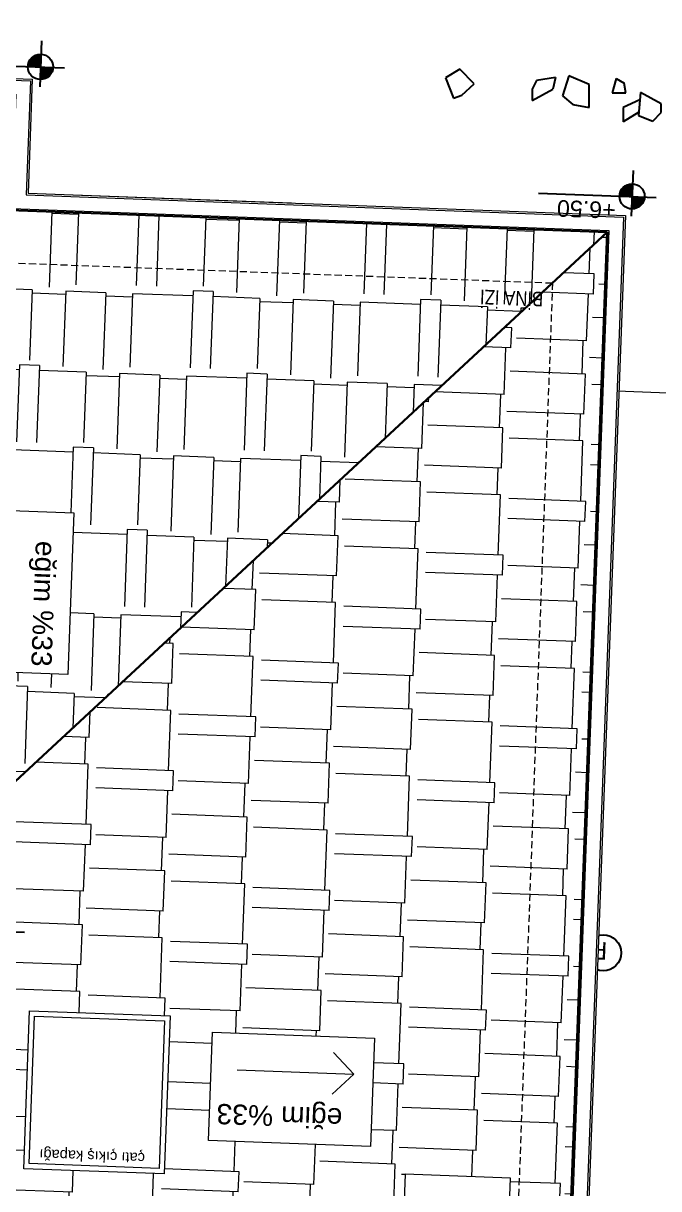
# Model space of a CAD drawing. Header units: centimetres. Extents: x 63871 to 181827, y -95930 to 42199.
# Drawn here: x 175335 to 175696, y 24804 to 25468 of the extents above; entities that cross this region are included whole.
import ezdxf
from ezdxf.enums import TextEntityAlignment as Align

# ---------------------------------------------------------------- set-up
doc = ezdxf.new("R2010")
doc.units = ezdxf.units.CM
for name, pattern in [('11-021_500-SatisOfisi_220512$0${ Diamond }', [12, 4, -2, 2, 2, -2]), ('11-021_500-SatisOfisi_280512$0${ Wide Dash }', [12, 4, -2, 4, -2]), ('Dash', [6, 3, -3])]:
    doc.linetypes.add(name, pattern=pattern)
for name, color, linetype, lineweight in [('2D Drafting - General_Pen_No__86', 173, 'Continuous', 18), ('A-AREA-IDEN', 7, 'Continuous', 9), ('A-DOOR', 31, 'Continuous', 9), ('A-FLOR-HRAL', 11, 'Continuous', 9), ('A-GLAZ', 151, 'Continuous', 9), ('A-WALL', 12, 'Continuous', 50), ('ARM_Pen_No__252', 8, 'Continuous', 18), ('Baca', 82, 'Continuous', 9), ('DUVAR', 7, 'Continuous', 40), ('İz DÜŞÜMÜ', 7, '11-021_500-SatisOfisi_220512$0${ Diamond }', 18), ('metal', 7, 'Continuous', 20), ('OLUK', 222, 'Continuous', 15), ('S-STRS', 31, 'Continuous', 9), ('Çatı', 144, 'Continuous', 30)]:
    doc.layers.add(name, color=color, linetype=linetype, lineweight=lineweight)
for name, color, linetype in [('Bitirme - Duvar', 7, 'Continuous'), ('CAY', 94, 'Continuous'), ('Dıış Ölçü', 140, 'Continuous'), ('KOT', 171, 'Continuous')]:
    doc.layers.add(name, color=color, linetype=linetype)
doc.styles.add('Arial', font='Arial.ttf', dxfattribs={"height": 250})
doc.styles.add('Arial_1', font='Arial.ttf', dxfattribs={"height": 300})
doc.styles.add('MtXpl_Arial_Narrow', font='')
doc.styles.add('MtXpl_Arial_Narrow_1', font='')
doc.styles.add('OLUŞTURULMUŞ_STİL_1', font='Arial.ttf')
doc.styles.add('RomanS', font='')
doc.styles.add('STYLE1', font='', dxfattribs={"width": 0.55, "height": 0.25})
doc.styles.get('MtXpl_Arial_Narrow').set_extended_font_data('Arial Narrow', bold=True)
doc.styles.get('MtXpl_Arial_Narrow_1').set_extended_font_data('Arial Narrow')
doc.styles.get('RomanS').set_extended_font_data('Stylus BT')
doc.styles.get('STYLE1').set_extended_font_data('Arial Tur')
doc.dimstyles.new('BÖYÜK', dxfattribs={"dimtxt": 70, "dimasz": 5, "dimexe": 5, "dimexo": 5, "dimgap": 2, "dimtad": 3, "dimdec": 0, "dimzin": 0, "dimdsep": 46, "dimtxsty": 'RomanS', "dimblk": 'DOT', "dimcen": 5, "dimadec": 0, "dimazin": 0, "dimtfac": 1, "dimtdec": 0, "dimtix": 1, "dimtofl": 0, "dimtmove": 1, "dimatfit": 0, "dimldrblk": 'DOT', "dimfxl": 10, "dimfxlon": 1, "dimtolj": 1, "dimtzin": 0, "dimarcsym": 0})

# ---------------------------------------------------------------- blocks, each defined once
blk = doc.blocks.new('M_Single-Flush - 80-231723-01_zemin')
at = {"layer": 'A-DOOR', "lineweight": 18}
for p, q in [((350, -50), (350, -850.1)), ((400, -50), (350, -50)), ((400, -50), (400, -850.1)), ((400, -850.1), (350, -850.1))]:
    blk.add_line(p, q, dxfattribs=at)
at = {"layer": 'A-DOOR'}
blk.add_arc((400, -50), 801.7, 180, 266.42425, dxfattribs=at)
blk = doc.blocks.new('M_Single-Flush - 100-231751-01_zemin')
at = {"layer": 'A-DOOR', "lineweight": 18}
for p, q in [((450, 100), (450, 1100.4)), ((500, 1100.4), (450, 1100.4)), ((500, 100), (500, 1100.4)), ((500, 100), (450, 100))]:
    blk.add_line(p, q, dxfattribs=at)
at = {"layer": 'A-DOOR'}
blk.add_arc((500, 100), 1001.7, 92.86114, 180, dxfattribs=at)
blk = doc.blocks.new('*U7')
at = {"layer": 'KOT', "linetype": 'Continuous'}
for p, q in [((531937.2, 4296263), (531937.38, 4296264.36)), ((531937.38, 4296264.36), (531937.82, 4296265.66)), ((531937.82, 4296265.66), (531938.5, 4296266.85)), ((531938.5, 4296266.85), (531939.39, 4296267.88)), ((531939.39, 4296267.88), (531940.47, 4296268.73)), ((531940.47, 4296268.73), (531941.68, 4296269.36)), ((531941.68, 4296269.36), (531942.99, 4296269.75)), ((531942.99, 4296269.75), (531944.36, 4296269.88)), ((531944.36, 4296269.88), (531944.36, 4296269.75)), ((531944.36, 4296269.75), (531944.36, 4296269.36)), ((531944.36, 4296269.36), (531944.36, 4296268.73)), ((531944.36, 4296268.73), (531944.36, 4296267.88)), ((531944.36, 4296267.88), (531944.36, 4296266.85)), ((531944.36, 4296266.85), (531944.36, 4296265.66)), ((531944.36, 4296265.66), (531944.36, 4296264.36)), ((531944.36, 4296264.36), (531944.36, 4296263))]:
    blk.add_line(p, q, dxfattribs=at)
at = {"layer": 'KOT', "linetype": 'Continuous', "extrusion": (0, 0, -1)}
for points in [[(-531937.38, 4296264.36), (-531944.36, 4296263), (-531937.2, 4296263)], [(-531937.82, 4296265.66), (-531944.36, 4296264.36), (-531937.38, 4296264.36)], [(-531937.38, 4296264.36), (-531944.36, 4296264.36), (-531944.36, 4296263)], [(-531938.5, 4296266.85), (-531944.36, 4296265.66), (-531937.82, 4296265.66)], [(-531937.82, 4296265.66), (-531944.36, 4296265.66), (-531944.36, 4296264.36)], [(-531939.39, 4296267.88), (-531944.36, 4296266.85), (-531938.5, 4296266.85)], [(-531938.5, 4296266.85), (-531944.36, 4296266.85), (-531944.36, 4296265.66)], [(-531940.47, 4296268.73), (-531944.36, 4296267.88), (-531939.39, 4296267.88)], [(-531939.39, 4296267.88), (-531944.36, 4296267.88), (-531944.36, 4296266.85)], [(-531941.68, 4296269.36), (-531944.36, 4296268.73), (-531940.47, 4296268.73)], [(-531940.47, 4296268.73), (-531944.36, 4296268.73), (-531944.36, 4296267.88)], [(-531942.99, 4296269.75), (-531944.36, 4296269.36), (-531941.68, 4296269.36)], [(-531941.68, 4296269.36), (-531944.36, 4296269.36), (-531944.36, 4296268.73)], [(-531944.36, 4296269.88), (-531944.36, 4296269.75), (-531942.99, 4296269.75)], [(-531942.99, 4296269.75), (-531944.36, 4296269.75), (-531944.36, 4296269.36)]]:
    blk.add_solid(points, dxfattribs=at)
blk = doc.blocks.new('*U8')
at = {"layer": 'KOT', "linetype": 'Continuous'}
for p, q in [((531944.36, 4296263.14), (531944.36, 4296263.42)), ((531944.36, 4296261.74), (531944.36, 4296263.14)), ((531944.36, 4296260.39), (531944.36, 4296261.74)), ((531944.36, 4296259.15), (531944.36, 4296260.39)), ((531944.36, 4296258.07), (531944.36, 4296259.15)), ((531944.36, 4296257.18), (531944.36, 4296258.07)), ((531949.42, 4296258.07), (531948.34, 4296257.18)), ((531950.32, 4296259.15), (531949.42, 4296258.07)), ((531950.98, 4296260.39), (531950.32, 4296259.15)), ((531951.39, 4296261.74), (531950.98, 4296260.39)), ((531951.52, 4296263.14), (531951.39, 4296261.74)), ((531951.52, 4296263.42), (531951.52, 4296263.14)), ((531944.36, 4296256.51), (531944.36, 4296257.18)), ((531944.36, 4296256.11), (531944.36, 4296256.51)), ((531945.76, 4296256.11), (531944.36, 4296255.97)), ((531944.36, 4296255.97), (531944.36, 4296256.11)), ((531947.1, 4296256.51), (531945.76, 4296256.11)), ((531948.34, 4296257.18), (531947.1, 4296256.51))]:
    blk.add_line(p, q, dxfattribs=at)
at = {"layer": 'KOT', "linetype": 'Continuous', "extrusion": (0, 0, -1)}
for points in [[(-531944.36, 4296263.42), (-531951.52, 4296263.14), (-531944.36, 4296263.14)], [(-531944.36, 4296263.42), (-531951.52, 4296263.42), (-531951.52, 4296263.14)], [(-531944.36, 4296263.14), (-531951.39, 4296261.74), (-531944.36, 4296261.74)], [(-531944.36, 4296263.14), (-531951.52, 4296263.14), (-531951.39, 4296261.74)], [(-531944.36, 4296261.74), (-531950.98, 4296260.39), (-531944.36, 4296260.39)], [(-531944.36, 4296261.74), (-531951.39, 4296261.74), (-531950.98, 4296260.39)], [(-531944.36, 4296260.39), (-531950.32, 4296259.15), (-531944.36, 4296259.15)], [(-531944.36, 4296260.39), (-531950.98, 4296260.39), (-531950.32, 4296259.15)], [(-531944.36, 4296259.15), (-531949.42, 4296258.07), (-531944.36, 4296258.07)], [(-531944.36, 4296259.15), (-531950.32, 4296259.15), (-531949.42, 4296258.07)], [(-531944.36, 4296258.07), (-531948.34, 4296257.18), (-531944.36, 4296257.18)], [(-531944.36, 4296258.07), (-531949.42, 4296258.07), (-531948.34, 4296257.18)], [(-531944.36, 4296257.18), (-531947.1, 4296256.51), (-531944.36, 4296256.51)], [(-531944.36, 4296257.18), (-531948.34, 4296257.18), (-531947.1, 4296256.51)], [(-531944.36, 4296256.51), (-531945.76, 4296256.11), (-531944.36, 4296256.11)], [(-531944.36, 4296256.51), (-531947.1, 4296256.51), (-531945.76, 4296256.11)], [(-531944.36, 4296256.11), (-531945.76, 4296256.11), (-531944.36, 4296255.97)]]:
    blk.add_solid(points, dxfattribs=at)
blk = doc.blocks.new('asdf')
at = {"layer": 'KOT'}
for p, q in [((435094.33, 4281336.77), (435094.33, 4281362.83)), ((435080.69, 4281351.86), (435147.51, 4281351.86))]:
    blk.add_line(p, q, dxfattribs=at)
blk.add_circle((435094.33, 4281351.57), 7.17, dxfattribs=at)
at = {"layer": 'KOT', "linetype": 'Continuous'}
for name, p in [('*U7', (-96850.02, -14911.15)), ('*U8', (-96850.02, -14911.57))]:
    blk.add_blockref(name, p, dxfattribs=at)
blk = doc.blocks.new('y')
for p, q in [((66798.9, 34324.71), (66798.9, 34329.57)), ((66799.41, 34324.71), (66799.41, 34329.77)), ((66812.43, 34330.73), (66812.43, 34330.73)), ((66825.46, 34324.71), (66825.46, 34329.77)), ((66825.97, 34324.71), (66825.97, 34329.57)), ((66807.33, 34319.9), (66807.33, 34325.63)), ((66817.54, 34319.9), (66817.54, 34325.63)), ((66809.37, 34317.86), (66815.5, 34317.86)), ((66794.82, 34304.26), (66830.05, 34304.26)), ((66794.82, 34302.73), (66794.82, 34299.66)), ((66795.84, 34303.75), (66829.03, 34303.75)), ((66830.05, 34302.73), (66830.05, 34299.66)), ((66830.05, 34302.73), (66830.05, 34299.66)), ((66764.67, 34299.66), (66844.14, 34299.66)), ((66764.67, 34299.66), (66764.67, 34294.66)), ((66844.14, 34299.66), (66844.14, 34294.66))]:
    blk.add_line(p, q)
at = {"color": 4, "ltscale": 30}
for p, q in [((66797.43, 34306.58), (66800.9, 34306.58)), ((66799.17, 34308.31), (66799.17, 34304.84)), ((66827.44, 34306.58), (66823.97, 34306.58)), ((66825.7, 34308.31), (66825.7, 34304.84))]:
    blk.add_line(p, q, dxfattribs=at)
blk.add_lwpolyline([(66794.52, 34299.66, -0.41586), (66793.8, 34300.38), (66794.06, 34329.77, -1), (66830.81, 34329.77), (66831.07, 34300.38, -0.41586), (66830.35, 34299.66)], format="xyb", close=True)
for centre in [(66799.17, 34306.58), (66825.7, 34306.58)]:
    blk.add_circle(centre, 1.02)
for centre, radius, start, end in [((66812.43, 34329.81), 13.54, 358.98526, 181.01474), ((66812.43, 34330.01), 13.03, 358.94587, 181.05413), ((66812.43, 34325.63), 5.1, 90, 180), ((66812.43, 34325.63), 5.1, 0, 90), ((66812.43, 34324.47), 13.54, 178.98526, 1.01474), ((66812.43, 34324.99), 13.03, 181.19291, 358.80709), ((66809.37, 34319.9), 2.04, 180, 270), ((66815.5, 34319.9), 2.04, 270, 0), ((66795.84, 34302.73), 1.02, 90, 180), ((66829.03, 34302.73), 1.02, 0, 90)]:
    blk.add_arc(centre, radius, start, end)
at = {"layer": 'ARM_Pen_No__252'}
for p, q in [((66776.25, 34309.77), (66785.49, 34309.77)), ((66776.25, 34302.63), (66776.25, 34309.77)), ((66785.49, 34309.77), (66785.49, 34302.63)), ((66774.4, 34307.06), (66776.25, 34307.06)), ((66774.4, 34301.51), (66774.4, 34307.06)), ((66775.32, 34305.21), (66775.32, 34301.51)), ((66776.25, 34305.21), (66775.32, 34305.21)), ((66776.25, 34307.06), (66776.25, 34305.21)), ((66785.49, 34302.63), (66776.25, 34302.63)), ((66785.49, 34307.06), (66785.49, 34305.21)), ((66787.33, 34307.06), (66785.49, 34307.06)), ((66785.49, 34305.21), (66786.41, 34305.21)), ((66786.41, 34305.21), (66786.41, 34301.51)), ((66787.33, 34301.51), (66787.33, 34307.06))]:
    blk.add_line(p, q, dxfattribs=at)
blk.add_lwpolyline([(66788.26, 34301.51), (66788.26, 34299.66), (66773.47, 34299.66), (66773.47, 34301.51)], close=True, dxfattribs=at)
at = {"layer": 'metal'}
for p, q in [((66842.94, 34324.17), (66835.76, 34324.17)), ((66835.76, 34316.97), (66835.76, 34324.17)), ((66842.7, 34323.93), (66836, 34323.93)), ((66836, 34317.21), (66836, 34323.93)), ((66839.34, 34315.86), (66839.34, 34325.56)), ((66839.34, 34316.98), (66839.34, 34323.99)), ((66839.34, 34322.69), (66839.34, 34316.98)), ((66842.7, 34323.93), (66842.7, 34317.21)), ((66842.94, 34324.17), (66842.94, 34316.97)), ((66835.76, 34320.57), (66842.96, 34320.57)), ((66842.94, 34316.97), (66835.76, 34316.97)), ((66842.7, 34317.21), (66836, 34317.21)), ((66836.94, 34320.57), (66841.74, 34320.57))]:
    blk.add_line(p, q, dxfattribs=at)
blk.add_circle((66839.34, 34320.57), 2.88, dxfattribs=at)
blk = doc.blocks.new('HRD')
at = {"layer": 'ARM_Pen_No__252'}
h = blk.add_hatch(dxfattribs=at)
h.set_pattern_fill('AR-B816', color=256, scale=0.09)
h.set_pattern_definition([(0, (-39959.2, 0), (0, 18.288), []), (90, (-39959.2, 0), (-18.288, 18.288), [18.288, -18.288])])
h.paths.add_polyline_path([(154149.63, 35592.48), (154149.63, 35503.48), (154219.63, 35503.48), (154219.63, 35483.24), (154324.63, 35483.24), (154324.63, 35692.48), (154369.63, 35692.48), (154369.63, 35927.48), (154369.63, 35927.48), (154369.63, 36097.48), (154369.63, 36177.48), (154254.63, 36177.48), (153954.63, 36177.48), (153839.63, 36177.48), (153839.63, 35897.6), (153869.63, 35897.54), (153869.63, 35882.48), (154019.63, 35882.48), (154019.63, 35872.48), (154019.63, 35833.25, -0.444416), (154030.45, 35823.48, -0.444416), (154019.63, 35813.72), (154019.63, 35773.48), (153939.63, 35773.48), (153939.63, 35692.48), (154019.63, 35692.48), (154019.63, 35687.48), (154019.63, 35633.7), (154020.63, 35632.93), (154019.63, 35631.47), (154019.63, 35592.48), (154019.63, 35582.48), (153989.63, 35582.48), (153989.63, 35577.48), (153989.63, 35497.48), (153989.63, 35437.48), (153994.63, 35437.48), (154094.63, 35437.48), (154139.63, 35437.48), (154139.63, 35592.48)])
h = blk.add_hatch(dxfattribs=at)
h.set_pattern_fill('ANGLE', color=256, scale=5)
h.set_pattern_definition([(0, (-39959.2, 0), (0, 34.925), [25.4, -9.525]), (90, (-39959.2, 0), (-34.925, 2e-15), [25.4, -9.525])])
h.paths.add_polyline_path([(153979.63, 35577.48), (153979.63, 35582.48), (153839.63, 35582.48), (153839.63, 35560.82), (153842.46, 35560.82, -35.598717), (153842.4, 35558.91), (153839.63, 35558.91), (153839.63, 35437.48), (153862.73, 35437.48), (153862.73, 35442.48), (153892.58, 35442.48, -0.415866), (153891.86, 35443.2), (153892.13, 35472.59, -1), (153928.87, 35472.59), (153929.13, 35443.21, -0.417788), (153928.41, 35442.48), (153942.2, 35442.48), (153942.2, 35437.48), (153979.63, 35437.48), (153979.63, 35497.48)])
h.paths.add_polyline_path([(153928.87, 35472.59, 1), (153892.13, 35472.59), (153891.86, 35443.2, 0.415866), (153892.58, 35442.48), (153892.88, 35442.48), (153892.88, 35445.55, -0.414214), (153893.9, 35446.57), (153927.09, 35446.57, -0.414206), (153928.11, 35445.55), (153928.11, 35442.48), (153928.41, 35442.48, 0.417795), (153929.13, 35443.21)], flags=17)
h.paths.add_polyline_path([(153924.03, 35472.39), (153924.03, 35467.54, -1.017869), (153896.96, 35467.54), (153896.96, 35472.39, -1.017869)], flags=16)
h.paths.add_polyline_path([(153923.52, 35472.59), (153923.52, 35467.54, -0.979394), (153897.47, 35467.54), (153897.47, 35472.59, -1.018569)], flags=0)
h.paths.add_polyline_path([(153941, 35466.99), (153941, 35459.79), (153933.82, 35459.79), (153933.82, 35466.99)], flags=16)
h.paths.add_polyline_path([(153940.76, 35466.75), (153940.76, 35460.03), (153934.06, 35460.03), (153934.06, 35466.75)], flags=0)
h.paths.add_polyline_path([(153940.28, 35463.39, -1), (153934.52, 35463.39, -1)], flags=0)
h.paths.add_polyline_path([(153915.6, 35468.45), (153915.6, 35462.72, -0.414219), (153913.56, 35460.68), (153907.43, 35460.68, -0.414214), (153905.39, 35462.72), (153905.39, 35468.45, -0.414214), (153910.5, 35473.55, -0.414212)], flags=0)
h.paths.add_polyline_path([(153924.78, 35449.4, -1), (153922.74, 35449.4, -1)], flags=16)
h.paths.add_polyline_path([(153864.64, 35477.47), (153938.67, 35477.41), (153938.69, 35493.77), (153864.65, 35493.83)], flags=24)
h.paths.add_polyline_path([(153865.12, 35490.52), (153938.1, 35490.46), (153938.12, 35506.83), (153865.14, 35506.88)], flags=24)
h.paths.add_polyline_path([(153883.26, 35506.44), (153927.79, 35506.4), (153927.8, 35519.31), (153883.27, 35519.34)], flags=24)
h.paths.add_polyline_path([(153864.7, 35503.65), (153888.12, 35503.63), (153888.13, 35519.89), (153864.71, 35519.91)], flags=24)
h.paths.add_polyline_path([(153862.27, 35534.3), (153908.83, 35534.3), (153908.83, 35568.24), (153862.27, 35568.24)], flags=24)
h.paths.add_polyline_path([(153861.82, 35512.84), (153916.06, 35512.84), (153916.06, 35546.78), (153861.82, 35546.78)], flags=24)
at = {"layer": '2D Drafting - General_Pen_No__86'}
for radius, start, end in [(17, 181.57168, 175.13542), (9, 182.9697, 170.78267)]:
    blk.add_arc((153859.4, 35559.38), radius, start, end, dxfattribs=at)
at = {"layer": 'A-DOOR'}
for p, q in [((153979.63, 35497.48), (153979.63, 35577.48)), ((153989.63, 35577.48), (153989.63, 35497.48)), ((153994.63, 35437.48), (154094.63, 35437.48)), ((153994.63, 35417.48), (154094.63, 35417.48))]:
    blk.add_line(p, q, dxfattribs=at)
at = {"layer": 'A-FLOR-HRAL'}
for p, q in [((153969.6, 35417.48), (153969.6, 35317.48)), ((154119.71, 35317.48), (154119.71, 35417.48)), ((154119.71, 35371.48), (153969.6, 35371.48)), ((154049.77, 35373.48), (154043.1, 35363.46)), ((154049.77, 35317.48), (154049.77, 35373.48)), ((154049.77, 35373.48), (154056.43, 35363.46)), ((154119.71, 35344.48), (153969.6, 35344.48)), ((154119.71, 35317.48), (153969.6, 35317.48))]:
    blk.add_line(p, q, dxfattribs=at)
at = {"layer": 'A-FLOR-HRAL', "linetype": '11-021_500-SatisOfisi_280512$0${ Wide Dash }'}
for p, q in [((154119.71, 35373.48), (153969.6, 35373.48)), ((154119.71, 35346.48), (153969.6, 35346.48)), ((154119.71, 35319.48), (153969.6, 35319.48))]:
    blk.add_line(p, q, dxfattribs=at)
at = {"layer": 'A-GLAZ', "ltscale": 3}
for p, q in [((153839.63, 35782.48), (153819.63, 35782.48)), ((153819.63, 35782.48), (153819.63, 35777.48)), ((153819.63, 35782.48), (153819.63, 35692.48)), ((153839.63, 35777.48), (153839.63, 35782.48)), ((153839.63, 35782.48), (153839.63, 35692.48)), ((153819.63, 35777.48), (153839.63, 35777.48)), ((153824.63, 35732.48), (153824.63, 35777.48)), ((153824.63, 35777.48), (153824.63, 35772.48)), ((153829.63, 35777.48), (153829.63, 35732.48)), ((153824.63, 35772.48), (153829.63, 35772.48)), ((153827.13, 35772.48), (153827.13, 35737.48)), ((153829.63, 35697.48), (153829.63, 35742.48)), ((153829.63, 35742.48), (153834.63, 35742.48)), ((153834.63, 35742.48), (153834.63, 35697.48)), ((153829.63, 35737.48), (153824.63, 35737.48)), ((153829.63, 35737.48), (153834.63, 35737.48)), ((153832.13, 35737.48), (153832.13, 35702.48)), ((153829.63, 35732.48), (153824.63, 35732.48)), ((153829.63, 35697.48), (153829.63, 35702.48)), ((153829.63, 35702.48), (153834.63, 35702.48)), ((153819.63, 35692.48), (153819.63, 35697.48)), ((153819.63, 35697.48), (153839.63, 35697.48)), ((153839.63, 35697.48), (153839.63, 35692.48)), ((153839.63, 35692.48), (153819.63, 35692.48)), ((153869.84, 35437.48), (153869.84, 35417.48)), ((153874.84, 35437.48), (153869.84, 35437.48)), ((153869.84, 35437.48), (153929.84, 35437.48)), ((153874.84, 35417.48), (153874.84, 35437.48)), ((153924.84, 35417.48), (153924.84, 35437.48)), ((153924.84, 35437.48), (153929.84, 35437.48)), ((153929.84, 35437.48), (153929.84, 35417.48)), ((153894.84, 35427.48), (153894.84, 35432.48)), ((153894.84, 35432.48), (153924.84, 35432.48)), ((153899.84, 35427.48), (153899.84, 35432.48)), ((153919.84, 35427.48), (153919.84, 35432.48)), ((153874.84, 35427.48), (153904.84, 35427.48)), ((153879.84, 35422.48), (153879.84, 35427.48)), ((153879.84, 35424.98), (153899.84, 35424.98)), ((153924.84, 35427.48), (153894.84, 35427.48)), ((153899.84, 35429.98), (153919.84, 35429.98)), ((153899.84, 35427.48), (153899.84, 35422.48)), ((153904.84, 35427.48), (153904.84, 35422.48)), ((153924.84, 35427.48), (153919.84, 35427.48)), ((153869.84, 35417.48), (153874.84, 35417.48)), ((153869.84, 35417.48), (153929.84, 35417.48)), ((153904.84, 35422.48), (153874.84, 35422.48)), ((153874.84, 35422.48), (153879.84, 35422.48)), ((153929.84, 35417.48), (153924.84, 35417.48))]:
    blk.add_line(p, q, dxfattribs=at)
at = {"layer": 'A-WALL', "lineweight": 53}
for p, q in [((153819.63, 35782.48), (153819.63, 36197.48)), ((154019.63, 35872.48), (154019.63, 35882.48)), ((153839.63, 35872.48), (153839.63, 35782.48)), ((154019.63, 35872.48), (153839.63, 35872.48)), ((153819.63, 35417.48), (153819.63, 35692.48)), ((153819.63, 35692.48), (153839.63, 35692.48)), ((153839.63, 35692.48), (153839.63, 35592.48)), ((153839.63, 35592.48), (154019.63, 35592.48)), ((154019.63, 35592.48), (154019.63, 35582.48)), ((153839.63, 35582.48), (153839.63, 35437.48)), ((153979.63, 35582.48), (153839.63, 35582.48)), ((153979.63, 35577.48), (153979.63, 35582.48)), ((153989.63, 35577.48), (153979.63, 35577.48)), ((154019.63, 35582.48), (153989.63, 35582.48)), ((153989.63, 35582.48), (153989.63, 35577.48)), ((153979.63, 35437.48), (153979.63, 35497.48)), ((153979.63, 35497.48), (153989.63, 35497.48)), ((153989.63, 35497.48), (153989.63, 35437.48)), ((153839.63, 35437.48), (153869.84, 35437.48)), ((153929.84, 35437.48), (153979.63, 35437.48)), ((153989.63, 35437.48), (153994.63, 35437.48)), ((153994.63, 35437.48), (153994.63, 35417.48)), ((154094.63, 35417.48), (154094.63, 35437.48)), ((154094.63, 35437.48), (154139.63, 35437.48)), ((153869.84, 35417.48), (153819.63, 35417.48)), ((153994.63, 35417.48), (153929.84, 35417.48)), ((154389.63, 35417.48), (154094.63, 35417.48))]:
    blk.add_line(p, q, dxfattribs=at)
at = {"layer": 'A-WALL', "lineweight": 50}
for p, q in [((153839.63, 35782.48), (153819.63, 35782.48)), ((153869.84, 35437.48), (153869.84, 35417.48)), ((153929.84, 35417.48), (153929.84, 35437.48))]:
    blk.add_line(p, q, dxfattribs=at)
at = {"layer": 'Bitirme - Duvar', "color": 161, "linetype": 'Continuous', "lineweight": 25}
for p, q in [((153786.93, 35737.48), (153834.43, 35737.48)), ((153899.84, 35384.78), (153899.84, 35432.28))]:
    blk.add_line(p, q, dxfattribs=at)
for centre in [(153776.71, 35737.48), (153899.84, 35374.56)]:
    blk.add_circle(centre, 10.23, dxfattribs=at)
at = {"layer": 'İz DÜŞÜMÜ'}
blk.add_lwpolyline([(153819.63, 36347.48), (154419.63, 36347.49), (154419.63, 35292.49), (154159.63, 35292.49), (154159.63, 35357.48), (153819.63, 35357.48), (153819.63, 36347.48)], dxfattribs=at)
at = {"layer": 'metal'}
for p, q in [((153856.7, 35556.75), (153862.16, 35563.31)), ((153862.86, 35557.11), (153856.25, 35562.61)), ((153859.4, 35559.99), (153856.7, 35556.75)), ((153859.4, 35559.99), (153862.86, 35557.11))]:
    blk.add_line(p, q, dxfattribs=at)
blk.add_lwpolyline([(153839.63, 35558.91), (153858.14, 35558.91), (153858.14, 35560.82), (153839.63, 35560.82)], dxfattribs=at)
for radius in [2.81, 1.81]:
    blk.add_circle((153859.4, 35559.99), radius, dxfattribs=at)
at = {"layer": 'S-STRS', "linetype": 'Dash'}
for p, q in [((153931.94, 35776.94), (153839.63, 35869.24)), ((153936.63, 35779.48), (153890.13, 35872.48)), ((153936.63, 35786.19), (153936.63, 35872.48)), ((153963.63, 35779.48), (153963.63, 35872.48)), ((153990.63, 35779.48), (153990.63, 35872.48)), ((153932.3, 35773.48), (153839.63, 35815.06)), ((153934.67, 35770.48), (153839.63, 35770.48)), ((153934.75, 35743.48), (153839.63, 35743.48)), ((153934.84, 35716.48), (153839.63, 35716.48)), ((153934.93, 35690.37), (153839.63, 35647.62)), ((153932.95, 35689.48), (153839.63, 35689.48)), ((153934.94, 35687.79), (153839.63, 35592.48)), ((153933.67, 35686.52), (153840.86, 35644.89)), ((153935.39, 35684), (153843.88, 35592.48)), ((153937.13, 35687.48), (153889.63, 35592.48)), ((153939.63, 35685.78), (153892.99, 35592.48)), ((153939.63, 35687.48), (153939.63, 35592.48)), ((153942.63, 35687.48), (153942.63, 35592.48)), ((153966.63, 35687.48), (153966.63, 35592.48)), ((153969.63, 35687.48), (153969.63, 35592.48)), ((153993.63, 35687.48), (153993.63, 35592.48)), ((153996.63, 35687.48), (153996.63, 35592.48))]:
    blk.add_line(p, q, dxfattribs=at)
at = {"layer": 'S-STRS'}
for p, q in [((153934.64, 35778.48), (153840.63, 35872.48)), ((153939.99, 35779.48), (153893.49, 35872.48)), ((153939.63, 35872.48), (153939.63, 35780.19)), ((153966.63, 35779.48), (153966.63, 35872.48)), ((153993.63, 35779.48), (153993.63, 35872.48)), ((154019.63, 35773.48), (154019.63, 35872.48)), ((153889.63, 35823.48), (153889.63, 35632.93)), ((154019.63, 35823.48), (153889.63, 35823.48)), ((153934.65, 35775.72), (153839.63, 35818.35)), ((154019.63, 35779.48), (153934.64, 35779.48)), ((153934.94, 35687.48), (153934.64, 35779.48)), ((153934.66, 35773.48), (153839.63, 35773.48)), ((153939.63, 35773.48), (153939.63, 35692.48)), ((154019.63, 35773.48), (153939.63, 35773.48)), ((153934.74, 35746.48), (153839.63, 35746.48)), ((153934.83, 35719.48), (153839.63, 35719.48)), ((153934.92, 35692.48), (153839.63, 35692.48)), ((154019.63, 35692.48), (153939.63, 35692.48)), ((154019.63, 35692.48), (154019.63, 35687.48)), ((153934.94, 35687.48), (154019.63, 35687.48)), ((154020.63, 35632.93), (154005.64, 35644.41)), ((154020.63, 35632.93), (153889.63, 35632.93)), ((154020.63, 35632.93), (154008.78, 35615.63)), ((154019.63, 35593.02), (154019.63, 35592.48))]:
    blk.add_line(p, q, dxfattribs=at)
at = {"layer": 'S-STRS', "linetype": 'Dash'}
for points in [[(154017.63, 35779.48), (154017.63, 35872.48)], [(154017.63, 35592.48), (154017.63, 35687.48)], [(154019.63, 35592.48), (154019.63, 35687.48)]]:
    blk.add_lwpolyline(points, dxfattribs=at)
at = {"layer": 'S-STRS'}
blk.add_circle((154020.63, 35823.48), 9.82, dxfattribs=at)
blk.add_blockref('y', (87098.06, 1142.82))
at = {"layer": 'A-DOOR', "xscale": -0.1, "yscale": 0.1, "zscale": 0.1, "rotation": 270.0000000000001}
blk.add_blockref('M_Single-Flush - 80-231723-01_zemin', (153984.63, 35537.48), dxfattribs=at)
at = {"layer": 'A-DOOR', "xscale": -0.1, "yscale": 0.1, "zscale": 0.1}
blk.add_blockref('M_Single-Flush - 100-231751-01_zemin', (154044.63, 35427.48), dxfattribs=at)
at = {"layer": 'DUVAR'}
blk.add_blockref('asdf', (-281047.6, -4245872.08), dxfattribs=at)
for s, style, p in [('Döş', 'MtXpl_Arial_Narrow_1', (154031.1, 35527.3)), (': Lamine parke', 'MtXpl_Arial_Narrow_1', (154049.09, 35527.28)), ('Döş', 'MtXpl_Arial_Narrow', (153867.42, 35508.74)), (': Seramik', 'MtXpl_Arial_Narrow_1', (153885.41, 35508.73)), ('Tav: Sıva+Boya', 'MtXpl_Arial_Narrow_1', (154031.54, 35514.24)), ('Tav: Sıva+Boya', 'MtXpl_Arial_Narrow_1', (153867.85, 35495.69)), ('Duv: Sıva+Boya', 'MtXpl_Arial_Narrow_1', (154031.05, 35501.19)), ('Duv: Sıva+Boya', 'MtXpl_Arial_Narrow_1', (153867.37, 35482.64))]:
    blk.add_text(s, height=8.316, rotation=359.95698, dxfattribs=dict(style=style)).set_placement(p)
at = {"layer": 'A-AREA-IDEN', "char_height": 16.469, "width": 224.1999, "attachment_point": 2, "line_spacing_factor": 0.941778, "style": 'Arial'}
for s, insert in [('HOL', (154053.4, 35580.76)), ('WC', (153885.24, 35559.76)), ('4 m²', (154052.67, 35559.8)), ('3 m²', (153889.23, 35538.3))]:
    blk.add_mtext(s, dxfattribs=dict(at, insert=insert))
at = {"layer": 'A-DOOR', "style": 'Arial', "text_generation_flag": 6}
for s, rotation, p in [('80 / 220', 180, (153911.63, 35557.46)), ('100 / 220', 270, (154014.22, 35447.91))]:
    blk.add_text(s, height=12.355, rotation=rotation, dxfattribs=at).set_placement(p)
at = {"layer": 'Bitirme - Duvar', "linetype": 'Continuous', "char_height": 10, "attachment_point": 7, "style": 'OLUŞTURULMUŞ_STİL_1'}
for s, insert in [('\\A1;90', (153794.5, 35741.48)), ('\\A1;P', (153774.38, 35731.36)), ('\\A1;270', (153794.5, 35721.48)), ('\\A1;P', (153897.51, 35368.97))]:
    blk.add_mtext(s, dxfattribs=dict(at, insert=insert))
at = {"layer": 'Bitirme - Duvar', "linetype": 'Continuous', "style": 'OLUŞTURULMUŞ_STİL_1'}
for s, insert, char_height, attachment_point, rotation in [('\\A1;60', (153895.85, 35398), 10, 7, 90), ('\\A1;3', (154042.24, 35378.86), 12.592, 9, 1.38858), ('\\A1;2', (154042.24, 35352.41), 12.592, 9, 1.38858), ('\\A1;1', (154038.91, 35324.84), 12.592, 9, 1.38858)]:
    blk.add_mtext(s, dxfattribs=dict(at, insert=insert, char_height=char_height, attachment_point=attachment_point, rotation=rotation))
at = {"layer": 'Bitirme - Duvar', "linetype": 'Continuous', "insert": (153915.85, 35398), "char_height": 10, "width": 14.493, "attachment_point": 7, "rotation": 90, "style": 'OLUŞTURULMUŞ_STİL_1'}
blk.add_mtext('\\A1;60', dxfattribs=at)
at = {"layer": 'KOT', "style": 'Arial_1'}
blk.add_text('+0.50', height=9.45, dxfattribs=at).set_placement((154059.49, 35483.12))
at = {"layer": 'S-STRS', "style": 'STYLE1', "text_generation_flag": 6, "width": 0.55}
for s, p in [('5', (153896.57, 35828.3)), ('4', (153921.38, 35827.87)), ('3', (153950.49, 35826.93)), ('2', (153976.29, 35827.8)), ('1', (154003.15, 35828.76)), ('6', (153878.58, 35802.91)), ('7', (153878.84, 35776.1)), ('8', (153875.13, 35749.76)), ('9', (153875.94, 35725.08)), ('10', (153870.67, 35697.98)), ('11', (153871.56, 35669.05)), ('12', (153873.77, 35641.39)), ('13', (153885.31, 35613.83)), ('15', (153951.29, 35615.09)), ('16', (153976.64, 35614.2)), ('14', (153917.77, 35613.22)), ('17', (153999.56, 35613.36)), ('18', (154025.14, 35613.05))]:
    blk.add_text(s, height=15.36, rotation=180, dxfattribs=at).set_placement(p)
at = {"layer": 'S-STRS', "style": 'STYLE1'}
blk.add_text('18 x 16.66cm', height=9.5148, rotation=270, dxfattribs=at).set_placement((153943.4, 35773.48))
blk = doc.blocks.new('_Dot')
at = {"color": 0, "linetype": 'ByBlock', "lineweight": -2}
blk.add_line((-0.5, 0), (-1, 0), dxfattribs=at)
at = {"color": 0, "linetype": 'ByBlock', "const_width": 0.5}
blk.add_lwpolyline([(-0.25, 0, 1), (0.25, 0, 1)], format="xyb", close=True, dxfattribs=at)
blk = doc.blocks.new('*D296')
at = {"layer": 'Defpoints', "color": 0, "transparency": 16777216}
for p in [(-2318.04, 10329.77, 0), (-1587, 10302.62), (-1587, 10302.62)]:
    blk.add_point(p, dxfattribs=at)
at = {"layer": 'Dıış Ölçü', "color": 0, "lineweight": -2, "transparency": 16777216}
for p, q in [((-2318.04, 10329.77), (-2318.23, 10324.78)), ((-2313.05, 10329.59), (-1592, 10302.81)), ((-1587, 10302.62), (-1587.19, 10297.63))]:
    blk.add_line(p, q, dxfattribs=at)
at = {"layer": 'Dıış Ölçü', "color": 0, "lineweight": -2, "transparency": 16777216, "xscale": 5, "yscale": 5, "zscale": 5}
for p, rotation in [((-2318.04, 10329.77), 177.8731903117564), ((-1587, 10302.62), 357.8731903117565)]:
    blk.add_blockref('_Dot', p, dxfattribs=dict(at, rotation=rotation))
at = {"layer": 'Dıış Ölçü', "color": 0, "transparency": 16777216, "insert": (-1951.06, 10355.68), "char_height": 70, "attachment_point": 5, "rotation": 357.87319, "style": 'RomanS'}
blk.add_mtext('\\A1;732', dxfattribs=at)
blk = doc.blocks.new('A$C5AA32782')
at = {"layer": 'CAY'}
for p, q in [((452.9, 931.4, 0), (426.3, 893.8, 0)), ((456.2, 922, 0), (452.9, 931.4, 0)), ((566, 945.5, 0), (539.4, 903.2, 0)), ((585.9, 912.6, 0), (566, 945.5, 0)), ((479.5, 870.3, 0), (456.2, 922, 0)), ((615.9, 903.2, 0), (585.9, 912.6, 0)), ((669.1, 912.6, 0), (652.5, 893.8, 0)), ((672.4, 889.1, 0), (669.1, 912.6, 0)), ((355.1, 891.8, 0), (328.5, 887.1, 0)), ((385, 873, 0), (355.1, 891.8, 0)), ((426.3, 893.8, 0), (432.9, 870.3, 0)), ((539.4, 903.2, 0), (566, 879.7, 0)), ((602.6, 889.1, 0), (615.9, 903.2, 0)), ((652.5, 893.8, 0), (662.4, 879.7, 0)), ((211.1, 882.5, 0), (201.2, 877.8, 0)), ((201.2, 877.8, 0), (211.1, 821.4, 0)), ((254.4, 859, 0), (211.1, 882.5, 0)), ((328.5, 887.1, 0), (288.5, 854.2, 0)), ((381.7, 858.9, 0), (385, 873, 0)), ((566, 879.7, 0), (602.6, 889.1, 0)), ((662.4, 879.7, 0), (672.4, 889.1, 0)), ((251, 821.4, 0), (254.4, 859, 0)), ((288.5, 854.2, 0), (288.5, 849.5, 0)), ((358.4, 844.8, 0), (381.7, 858.9, 0)), ((432.9, 870.3, 0), (462.9, 865.6, 0)), ((462.9, 865.6, 0), (479.5, 870.3, 0)), ((288.5, 849.5, 0), (315.2, 811.9, 0)), ((325.1, 830.7, 0), (331.8, 849.5, 0)), ((331.8, 849.5, 0), (345.1, 849.5, 0)), ((345.1, 849.5, 0), (358.4, 844.8, 0)), ((644.5, 829.4, 0), (674.4, 838.7, 0)), ((674.4, 838.7, 0), (701, 820, 0)), ((211.1, 821.4, 0), (234.4, 802.6, 0)), ((234.4, 802.6, 0), (251, 821.4, 0)), ((315.2, 811.9, 0), (325.1, 830.7, 0)), ((436.8, 821.9, 0), (416.8, 821.9, 0)), ((416.8, 821.9, 0), (420.1, 789, 0)), ((450.1, 807.8, 0), (436.8, 821.9, 0)), ((542.4, 778.7, 0), (549.1, 816.3, 0)), ((549.1, 816.3, 0), (575.7, 778.7, 0)), ((617.8, 810.6, 0), (644.5, 829.4, 0)), ((701, 820, 0), (667.7, 796.5, 0)), ((107, 781, 0), (77, 799.8, 0)), ((77, 799.8, 0), (77, 762.2, 0)), ((333.7, 796.5, 0), (313.8, 759, 0)), ((347, 805.9, 0), (333.7, 796.5, 0)), ((377, 777.7, 0), (347, 805.9, 0)), ((420.1, 789, 0), (440.1, 803.1, 0)), ((440.1, 803.1, 0), (450.1, 807.8, 0)), ((667.7, 796.5, 0), (617.8, 810.6, 0)), ((776.2, 813.8, 0), (739, 790.4, 0)), ((776.2, 813.8, 0), (772.2, 785.7, 0)), ((113.6, 752.8, 0), (107, 781, 0)), ((163.9, 778.9, 0), (152.9, 755.4, 0)), ((191.6, 778.9, 0), (163.9, 778.9, 0)), ((194, 755.2, 0), (191.6, 778.9, 0)), ((383.6, 768.3, 0), (377, 777.7, 0)), ((549.1, 778.7, 0), (542.4, 778.7, 0)), ((555.7, 764.6, 0), (549.1, 778.7, 0)), ((575.7, 778.7, 0), (582.4, 774, 0)), ((739, 790.4, 0), (772.2, 785.7, 0)), ((77, 762.2, 0), (107, 738.7, 0)), ((313.8, 759, 0), (307.1, 744.9, 0)), ((380.3, 749.6, 0), (383.6, 768.3, 0)), ((582.4, 774, 0), (555.7, 764.6, 0)), ((802.2, 743.4, 0), (825.4, 762.2, 0)), ((825.4, 762.2, 0), (805.5, 719.9, 0)), ((107, 738.7, 0), (113.6, 752.8, 0)), ((152.9, 755.4, 0), (147.3, 735.9, 0)), ((147.3, 735.9, 0), (175, 743.7, 0)), ((175, 743.7, 0), (194.4, 755.4, 0)), ((307.1, 744.9, 0), (333.7, 749.6, 0)), ((333.7, 749.6, 0), (353.7, 744.9, 0)), ((353.7, 744.9, 0), (380.3, 749.6, 0)), ((752.3, 715.2, 0), (765.6, 743.4, 0)), ((765.6, 743.4, 0), (802.2, 743.4, 0)), ((547, 726.4, 0), (523.7, 688.8, 0)), ((566.9, 688.8, 0), (547, 726.4, 0)), ((695, 715.3, 0), (685, 682.5, 0)), ((728.2, 701.2, 0), (695, 715.3, 0)), ((728.2, 663.7, 0), (728.2, 701.2, 0)), ((778.9, 701.1, 0), (752.3, 715.2, 0)), ((805.5, 719.9, 0), (778.9, 701.1, 0)), ((113.6, 687.1, 0), (80.3, 682.4, 0)), ((80.3, 682.4, 0), (80.3, 654.2, 0)), ((113.6, 668.3, 0), (113.6, 687.1, 0)), ((206.1, 691.9, 0), (172.9, 673.1, 0)), ((242.7, 677.8, 0), (206.1, 691.9, 0)), ((523.7, 688.8, 0), (533.7, 655.9, 0)), ((533.7, 655.9, 0), (566.9, 688.8, 0)), ((685, 682.5, 0), (701.6, 668.4, 0)), ((80.3, 654.2, 0), (113.6, 668.3, 0)), ((172.9, 673.1, 0), (212.8, 659, 0)), ((226.1, 659, 0), (242.7, 677.8, 0)), ((701.6, 668.4, 0), (728.2, 663.7, 0)), ((752.3, 668.3, 0), (768.9, 673, 0)), ((768.9, 635.4, 0), (752.3, 668.3, 0)), ((768.9, 673, 0), (842.1, 649.5, 0)), ((212.8, 659, 0), (226.1, 659, 0)), ((447.5, 660.3, 0), (407.6, 634.6, 0)), ((430.9, 625.3, 0), (447.5, 648.7, 0)), ((447.5, 660.3, 0), (447.5, 648.7, 0)), ((619.8, 646.7, 0), (593.2, 618.5, 0)), ((626.5, 609.1, 0), (619.8, 646.7, 0)), ((842.1, 649.5, 0), (878.7, 640.1, 0)), ((110.8, 630, 0), (80.9, 587.7, 0)), ((144.1, 625.3, 0), (110.8, 630, 0)), ((407.6, 634.6, 0), (430.9, 625.3, 0)), ((825.4, 626, 0), (768.9, 635.4, 0)), ((878.7, 640.1, 0), (825.4, 626, 0)), ((0.4, 572.3, 0), (5.9, 607.5, 0)), ((5.9, 607.5, 0), (33.6, 607.5, 0)), ((33.6, 607.5, 0), (36.4, 591.8, 0)), ((134.1, 592.4, 0), (144.1, 625.3, 0)), ((593.2, 618.5, 0), (603.2, 576.2, 0)), ((653.1, 599.7, 0), (626.5, 609.1, 0)), ((36.4, 591.8, 0), (0.4, 572.3, 0)), ((80.9, 587.7, 0), (60.9, 559.5, 0)), ((87.6, 568.9, 0), (134.1, 592.4, 0)), ((656.4, 580.9, 0), (653.1, 599.7, 0)), ((60.9, 559.5, 0), (87.6, 568.9, 0)), ((238.2, 576, 0), (227.1, 556.4, 0)), ((252.1, 560.3, 0), (238.2, 576, 0)), ((603.2, 576.2, 0), (656.4, 580.9, 0)), ((851.7, 554.1, 0), (885, 582.3, 0)), ((885, 582.3, 0), (911.6, 568.2, 0)), ((227.1, 556.4, 0), (238.2, 544.7, 0)), ((238.2, 544.7, 0), (252.1, 560.3, 0)), ((480.7, 559.5, 0), (469.6, 517.6, 0)), ((480.7, 559.5, 0), (532.8, 541.1, 0)), ((827.9, 533.9, 0), (835.1, 563.5, 0)), ((875, 540, 0), (835.1, 563.5, 0)), ((911.6, 568.2, 0), (888.3, 544.7, 0)), ((519.5, 517.6, 0), (532.8, 541.1, 0)), ((758.9, 532, 0), (732.3, 527.3, 0)), ((788.5, 511.1, 0), (758.9, 532, 0)), ((855.1, 511.8, 0), (827.9, 533.9, 0)), ((865, 516.5, 0), (875, 540, 0)), ((873.9, 540.7, 0), (888.3, 544.7, 0)), ((469.6, 517.6, 0), (486.2, 480, 0)), ((502.9, 465.9, 0), (519.5, 517.6, 0)), ((732.3, 527.3, 0), (732.3, 513.2, 0)), ((732.3, 513.2, 0), (745.6, 494.4, 0)), ((855.1, 511.8, 0), (865, 516.5, 0)), ((745.6, 494.4, 0), (758.9, 485, 0)), ((788.5, 511.1, 0), (758.9, 485, 0)), ((63.9, 482, 0), (47.2, 453.8, 0)), ((93.8, 482, 0), (63.9, 482, 0)), ((110.4, 453.8, 0), (93.8, 482, 0)), ((486.2, 480, 0), (502.9, 465.9, 0)), ((664, 488.3, 0), (631.4, 457.6, 0)), ((664, 488.3, 0), (678, 438.8, 0)), ((807.7, 450.2, 0), (846.9, 477.9, 0)), ((846.9, 477.9, 0), (870.2, 468.5, 0)), ((631.4, 457.6, 0), (651.4, 434.1, 0)), ((870.2, 468.5, 0), (856.9, 440.3, 0)), ((47.2, 453.8, 0), (83.8, 439.7, 0)), ((83.8, 439.7, 0), (110.4, 453.8, 0)), ((671.4, 405.9, 0), (678, 438.8, 0)), ((807.7, 450.2, 0), (856.9, 440.3, 0)), ((192.8, 430.8, 0), (165.1, 395.5, 0)), ((231.6, 419, 0), (192.8, 430.8, 0)), ((192.8, 399.5, 0), (231.6, 419, 0)), ((651.4, 434.1, 0), (671.4, 405.9, 0)), ((762.3, 435, 0), (752.8, 421.6, 0)), ((752.8, 421.6, 0), (759.9, 388.1, 0)), ((793.1, 404.9, 0), (762.3, 435, 0)), ((162.3, 372.1, 0), (192.8, 399.5, 0)), ((795.4, 358, 0), (793.1, 404.9, 0)), ((915.7, 415.1, 0), (891.6, 389.5, 0)), ((961, 393.8, 0), (915.7, 415.1, 0)), ((13.3, 387.6, 0), (0, 350, 0)), ((0, 350, 0), (43.2, 382.9, 0)), ((43.2, 382.9, 0), (13.3, 387.6, 0)), ((165.1, 395.5, 0), (162.3, 372.1, 0)), ((759.9, 388.1, 0), (795.4, 358, 0)), ((891.6, 389.5, 0), (918.8, 372.4, 0)), ((918.8, 372.4, 0), (961, 393.8, 0)), ((609.3, 376.3, 0), (585.9, 348.8, 0)), ((609.3, 376.3, 0), (612.6, 348.8, 0)), ((585.9, 348.8, 0), (612.6, 348.8, 0)), ((712.3, 330, 0), (705.7, 311.2, 0)), ((732.3, 325.3, 0), (712.3, 330, 0)), ((742.3, 287.7, 0), (732.3, 325.3, 0)), ((705.7, 311.2, 0), (709, 268.9, 0)), ((862, 320.6, 0), (858.7, 297.1, 0)), ((882, 315.9, 0), (862, 320.6, 0)), ((908.6, 287.7, 0), (882, 315.9, 0)), ((735.6, 264.2, 0), (742.3, 287.7, 0)), ((858.7, 297.1, 0), (885.3, 278.3, 0)), ((885.3, 278.3, 0), (908.6, 287.7, 0)), ((60.4, 268.9, 0), (37.1, 221.9, 0)), ((70.4, 236, 0), (60.4, 268.9, 0)), ((709, 268.9, 0), (689.1, 245.4, 0)), ((815.5, 254.8, 0), (785.5, 268.9, 0)), ((785.5, 268.9, 0), (788.8, 250.1, 0)), ((689.1, 245.4, 0), (735.6, 264.2, 0)), ((788.8, 250.1, 0), (808.8, 212.5, 0)), ((788.8, 250.1, 0), (808.8, 212.5, 0)), ((832.1, 217.2, 0), (815.5, 254.8, 0)), ((53.7, 207.8, 0), (70.4, 236, 0)), ((37.1, 221.9, 0), (57.1, 193.7, 0)), ((144.4, 214.7, 0), (116.7, 187.3, 0)), ((158.3, 222.5, 0), (144.4, 214.7, 0)), ((152.8, 183.4, 0), (177.7, 210.8, 0)), ((177.7, 210.8, 0), (158.3, 222.5, 0)), ((798.8, 179.6, 0), (832.1, 217.2, 0)), ((808.8, 212.5, 0), (798.8, 179.6, 0)), ((57.1, 193.7, 0), (53.7, 207.8, 0)), ((116.7, 187.3, 0), (152.8, 183.4, 0)), ((598.8, 147.3, 0), (591.7, 120.5, 0)), ((617.8, 137.2, 0), (598.8, 147.3, 0)), ((608.3, 110.5, 0), (617.8, 137.2, 0)), ((711.9, 149.9, 0), (699, 99.8, 0)), ((711.9, 149.9, 0), (729, 113.9, 0)), ((591.7, 120.5, 0), (608.3, 110.5, 0)), ((755.6, 81, 0), (729, 113.9, 0)), ((699, 99.8, 0), (715.7, 85.7, 0)), ((170.2, 85.7, 0), (146.9, 71.6, 0)), ((193.4, 62.2, 0), (170.2, 85.7, 0)), ((601.4, 77.9, 0), (581.4, 82.6, 0)), ((581.4, 82.6, 0), (584.8, 59.1, 0)), ((608, 54.4, 0), (601.4, 77.9, 0)), ((715.7, 85.7, 0), (755.6, 81, 0)), ((146.9, 71.6, 0), (160.2, 38.7, 0)), ((173.5, 43.4, 0), (193.4, 62.2, 0)), ((294.7, 67.6, 0), (288.1, 53.5, 0)), ((325.8, 72.5, 0), (294.7, 67.6, 0)), ((325.8, 72.5, 0), (321.3, 53.5, 0)), ((347.3, 75.1, 0), (337.3, 42.2, 0)), ((380.6, 61, 0), (347.3, 75.1, 0)), ((380.6, 23.4, 0), (380.6, 61, 0)), ((424.6, 70.4, 0), (418.1, 47.4, 0)), ((424.6, 70.4, 0), (437.5, 63.1, 0)), ((440.3, 47.4, 0), (437.5, 63.1, 0)), ((584.8, 59.1, 0), (598.1, 35.6, 0)), ((160.2, 38.7, 0), (173.5, 43.4, 0)), ((288.1, 53.5, 0), (288.1, 34.7, 0)), ((288.1, 34.7, 0), (321.3, 53.5, 0)), ((337.3, 42.2, 0), (354, 28.1, 0)), ((418.1, 47.4, 0), (440.3, 47.4, 0)), ((463.9, 47.9, 0), (460.6, 10.4, 0)), ((497.2, 29.2, 0), (463.9, 47.9, 0)), ((598.1, 35.6, 0), (608, 54.4, 0)), ((354, 28.1, 0), (380.6, 23.4, 0)), ((462.9, 36.2, 0), (435.8, 23.5, 0)), ((435.8, 23.5, 0), (435.8, 0, 0)), ((497.2, 15.1, 0), (497.2, 29.2, 0)), ((461.1, 15.9, 0), (435.8, 0, 0)), ((460.6, 10.4, 0), (483.9, 1, 0)), ((483.9, 1, 0), (497.2, 15.1, 0))]:
    blk.add_line(p, q, dxfattribs=at)
blk = doc.blocks.new('çatı planı')
at = {"layer": 'KOT'}
h = blk.add_hatch(color=256, dxfattribs=at)
h.dxf.hatch_style = 1
h.paths.add_polyline_path([(-683.39, -1064.2, 0.402561), (-690.55, -1071.08), (-683.39, -1071.08)])
h = blk.add_hatch(color=256, dxfattribs=at)
h.dxf.hatch_style = 1
h.paths.add_polyline_path([(-337.19, -1132.08, 0.009987), (-337.2, -1131.79), (-344.36, -1131.79), (-344.36, -1139.24, 0.414214)])
for p, q in [((-683.39, -1085.75), (-683.39, -1059.69)), ((-358.01, -1131.79), (-291.19, -1131.79))]:
    blk.add_line(p, q, dxfattribs=at)
blk.add_wipeout([(-680, -1060), (-680, 0), (0, 0), (0, -1125), (-340, -1125), (-340, -1060)]).dxf.layer = 'OLUK'
h = blk.add_hatch(color=256, dxfattribs=at)
h.dxf.hatch_style = 1
h.paths.add_polyline_path([(-676.23, -1070.95, 0.009987), (-676.23, -1070.66), (-683.39, -1070.66), (-683.39, -1078.12, 0.414214)])
h = blk.add_hatch(color=256, dxfattribs=at)
h.dxf.hatch_style = 1
h.paths.add_polyline_path([(-344.36, -1125.33, 0.402561), (-351.52, -1132.21), (-344.36, -1132.21)])
at = {"layer": 'Çatı', "lineweight": 15}
h = blk.add_hatch(dxfattribs=at)
h.set_pattern_fill('AR-RSHKE', color=251, scale=0.15, angle=270)
h.set_pattern_definition([(270, (-196861.627, -36377.483), (45.72, -97.155), [22.86, -19.05, 26.67, -11.43, 34.29, -15.24]), (270, (-196859.72, -36400.343), (45.72, -97.155), [19.05, -72.39, 15.24, -22.86]), (270, (-196864.484, -36446.063), (45.72, -97.155), [11.43, -118.11]), (0, (-196861.627, -36377.483), (45.72, 32.385), [43.815, -139.065]), (0, (-196861.627, -36400.343), (45.72, 32.385), [42.8625, -140.0175]), (0, (-196861.627, -36419.393), (45.72, 32.385), [40.005, -142.875]), (0, (-196864.484, -36446.063), (45.72, 32.385), [43.815, -139.065]), (0, (-196864.484, -36457.493), (45.72, 32.385), [43.815, -139.065]), (0, (-196861.627, -36491.783), (45.72, 32.385), [41.91, -140.97])])
h.paths.add_polyline_path([(-340, -340), (-670, -340), (-670, -1050), (-340, -720)])
h.paths.add_polyline_path([(-554.79, -586.74), (-554.79, -524.95), (-462.64, -524.95), (-462.64, -586.74)], flags=16)
h.paths.add_polyline_path([(-438.13, -595), (-438.13, -505), (-358.13, -505), (-358.13, -595)], flags=16)
h.paths.add_polyline_path([(-435.13, -592), (-435.13, -508), (-361.13, -508), (-361.13, -592)], flags=0)
h.paths.add_polyline_path([(-575, -509.93), (-635, -509.93), (-635, -464.95), (-575, -464.95)], flags=16)
h.paths.add_polyline_path([(-590, -495), (-620, -494.93), (-620, -479.88), (-590, -479.95)], flags=0)
h.paths.add_polyline_path([(-605, -487.43, -1), (-620, -487.43, -1), (-605, -487.43, -1), (-590, -487.43, -1)], flags=0)
h.paths.add_polyline_path([(-540.96, -552.31), (-463.64, -552.31), (-463.64, -528.57), (-540.96, -528.57)], flags=8)
h.paths.add_polyline_path([(-428.72, -520.12), (-364.78, -520.12), (-364.78, -508.56), (-428.72, -508.56)], flags=8)
h = blk.add_hatch(dxfattribs=at)
h.set_pattern_fill('AR-RSHKE', color=251, scale=0.15)
h.set_pattern_definition([(0, (-196861.627, -36377.483), (97.155, 45.72), [22.86, -19.05, 26.67, -11.43, 34.29, -15.24]), (0, (-196838.767, -36375.58), (97.155, 45.72), [19.05, -72.39, 15.24, -22.86]), (0, (-196793.047, -36380.34), (97.155, 45.72), [11.43, -118.11]), (90, (-196861.627, -36377.483), (-32.385, 45.72), [43.815, -139.065]), (90, (-196838.767, -36377.483), (-32.385, 45.72), [42.8625, -140.0175]), (90, (-196819.717, -36377.483), (-32.385, 45.72), [40.005, -142.875]), (90, (-196793.047, -36380.34), (-32.385, 45.72), [43.815, -139.065]), (90, (-196781.617, -36380.34), (-32.385, 45.72), [43.815, -139.065]), (90, (-196747.327, -36377.483), (-32.385, 45.72), [41.91, -140.97])])
h.paths.add_polyline_path([(-170, -890), (-340, -720), (-670, -1050), (-330, -1050)])
h.paths.add_polyline_path([(-267.06, -910.01), (-267.06, -954.99), (-327.06, -954.99), (-327.06, -910.01)], flags=16)
h.paths.add_polyline_path([(-280, -925.01), (-280, -940.07), (-310, -940), (-310, -924.95)], flags=0)
h.paths.add_polyline_path([(-280, -932.5, -1), (-295, -932.5, -1), (-310, -932.5, -1), (-295, -932.5, -1)], flags=0)
h.paths.add_polyline_path([(-311.07, -879.18), (-372.85, -879.18), (-372.85, -787.02), (-311.07, -787.02)], flags=16)
h.paths.add_polyline_path([(-345.5, -865.35), (-345.5, -788.02), (-369.24, -788.02), (-369.24, -865.35)], flags=8)
h.paths.add_polyline_path([(-637.61, -1017.24), (-596.53, -1017.27), (-596.52, -1002.03), (-637.6, -1002)], flags=25)
at = {"layer": 'A-AREA-IDEN'}
for p, q in [((-543.69, -565.83), (-531.8, -553.95)), ((-477.4, -565.83), (-543.69, -565.83)), ((-543.69, -565.83), (-531.8, -577.72))]:
    blk.add_line(p, q, dxfattribs=at)
for points in [[(-438.13, -505), (-358.13, -505), (-358.13, -595), (-438.13, -595)], [(-435.13, -508), (-361.13, -508), (-361.13, -592), (-435.13, -592)], [(-462.64, -586.74), (-554.79, -586.74), (-554.79, -524.95), (-462.64, -524.95)], [(-311.07, -787.02), (-311.07, -879.18), (-372.85, -879.18), (-372.85, -787.02)]]:
    blk.add_lwpolyline(points, close=True, dxfattribs=at)
at = {"layer": 'Baca'}
blk.add_lwpolyline([(-635, -509.93), (-575, -509.93), (-575, -464.95), (-635, -464.95)], close=True, dxfattribs=at)
at = {"layer": 'İz DÜŞÜMÜ'}
blk.add_lwpolyline([(-300, -1020), (-300, -960), (-40, -960), (-40, -1085), (-300, -1085), (-300, -1020), (-640, -1020), (-640, -30), (-300, -30), (-300, -180), (-40, -180), (-40, -1095)], dxfattribs=at)
at = {"layer": 'KOT'}
for p, q in [((-353.65, -639.43), (-286.83, -639.43)), ((-697.04, -1070.66), (-630.22, -1070.66)), ((-344.36, -1146.88), (-344.36, -1120.81))]:
    blk.add_line(p, q, dxfattribs=at)
for centre in [(-683.39, -1070.95), (-344.36, -1132.08)]:
    blk.add_circle(centre, 7.17, dxfattribs=at)
at = {"layer": 'OLUK'}
for points in [[(-340, -1125), (-340, -1060), (-680, -1060), (-680, 0), (0, 0), (0, -1125)], [(-339, -1124), (-339, -1059), (-679, -1059), (-679, -1), (-1, -1), (-1, -1124)], [(-331, -1116), (-331, -1051), (-671, -1051), (-671, -9), (-9, -9), (-9, -1116)]]:
    blk.add_lwpolyline(points, close=True, dxfattribs=at)
at = {"layer": 'Çatı'}
blk.add_line((-340, -720), (-670, -1050), dxfattribs=at)
blk.add_lwpolyline([(-330, -1115), (-330, -1050), (-670, -1050), (-670, -10), (-10, -10), (-10, -1115)], close=True, dxfattribs=at)
at = {"style": 'MtXpl_Arial_Narrow_1'}
blk.add_text('BİNA İZİ', height=8.316, rotation=359.95698, dxfattribs=at).set_placement((-635.07, -1014.7))
at = {"layer": 'A-AREA-IDEN', "style": 'Arial_1'}
blk.add_text('çatı çıkış kapağı', height=5.9535, dxfattribs=at).set_placement((-396.75, -516.44), align=Align.CENTER)
at = {"layer": 'A-AREA-IDEN', "insert": (-502.37, -534.5), "char_height": 11.52, "width": 136.2867, "attachment_point": 2, "line_spacing_factor": 0.941778, "style": 'Arial'}
blk.add_mtext('eğim %33', dxfattribs=at)
at = {"layer": 'A-AREA-IDEN', "insert": (-363.31, -826.76), "char_height": 11.52, "width": 136.2867, "attachment_point": 2, "rotation": 90, "line_spacing_factor": 0.941778, "style": 'Arial'}
blk.add_mtext('eğim %33', dxfattribs=at)
at = {"layer": 'KOT', "insert": (-657.67, -1057.87), "char_height": 9.45, "width": 57.6964, "attachment_point": 2, "line_spacing_factor": 0.941778, "style": 'Arial_1'}
blk.add_mtext('+6.50', dxfattribs=at)
blk = doc.blocks.new('VAZİYET PLANI')
at = {"layer": 'ARM_Pen_No__252'}
h = blk.add_hatch(dxfattribs=at)
h.set_pattern_fill('AR-HBONE', color=256, scale=0.51)
h.set_pattern_definition([(45, (-177951.86, -14930.114), (0, 73.27889), [155.448, -51.816]), (135, (-177915.22, -14893.474), (7e-15, 73.27889), [155.448, -51.816])])
h.paths.add_polyline_path([(-2120.17, 12277.21), (-2253.9, 9232.92), (-7195.09, 9337.4), (-6197.38, 12277.21)], flags=16)
h.paths.add_polyline_path([(-5125.36, 15515.8), (-2357.17, 23672.46), (-2865.8, 23896.02), (-7797.74, 9350.14), (-10518.2, 9407.66), (-10683.65, 8961.03), (623.37, 8722.42), (643.17, 9171.67), (-1702.89, 9221.27), (-1092.49, 23116.61), (-1633.57, 23354.42), (-1935.71, 15952.73), (-1958.71, 15952.73), (-1976.46, 15548.77)])
h.paths.add_polyline_path([(-1976.46, 15548.77), (-5125.36, 15515.8), (-6122.74, 12576.95), (-2107.01, 12576.95)])
at = {"rotation": 177.873189238168}
blk.add_blockref('HRD', (152710.02, 40014.41, 0), dxfattribs=at)
at = {"layer": 'CAY', "xscale": 0.3501001178103892, "yscale": 0.3501001178103892, "zscale": 0.3501001178103892}
blk.add_blockref('A$C5AA32782', (-2428.16, 10481.39, -0.01), dxfattribs=at)
at = {"layer": 'Dıış Ölçü'}
dim = blk.add_aligned_dim(p1=(-2318.04, 10329.77, 0), p2=(-1587, 10302.62), distance=0, dimstyle='BÖYÜK', dxfattribs=at)
dim.commit()
dim.dimension.update_dxf_attribs({"geometry": '*D296', "text_midpoint": (-1951.06, 10355.68)})
at = {"layer": 'OLUK', "rotation": 177.8731895439683}
blk.add_blockref('çatı planı', (-2993.23, 9394.19, 0), dxfattribs=at)

msp = doc.modelspace()

# ---------------------------------------------------------------- block references
at = {"layer": 'OLUK'}
msp.add_blockref('VAZİYET PLANI', (177951.86, 14930.11), dxfattribs=at)

doc.saveas('drawing.dxf')
